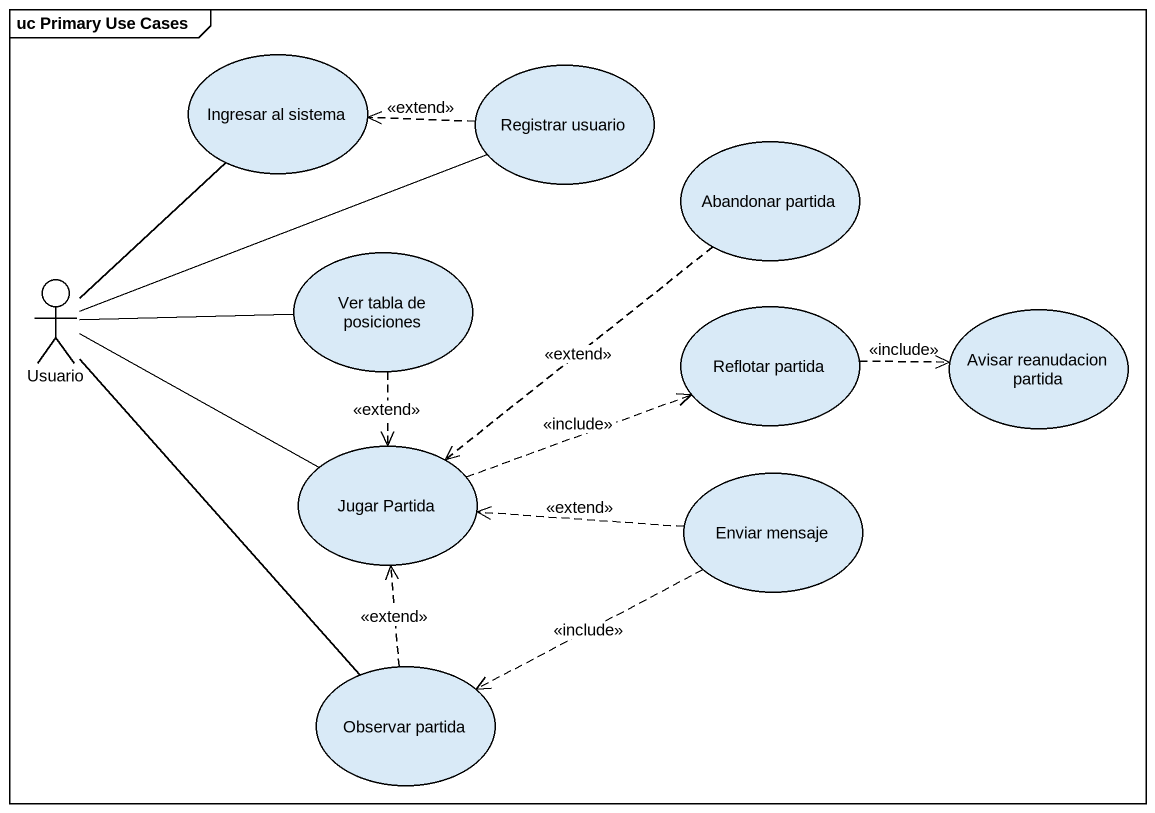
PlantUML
@startuml
mainframe uc Primary Use Cases
usecase "Ingresar al sistema" as Ingresar_al_sistema
usecase "Registrar usuario" as Registrar_usuario
usecase "Abandonar partida" as Abandonar_partida
usecase "Ver tabla de posiciones" as Ver_tabla_de_posiciones
actor Usuario
usecase "Reflotar partida" as Reflotar_partida
usecase "Avisar reanudacion partida" as Avisar_reanudacion_partida
usecase "Jugar Partida" as Jugar_Partida
usecase "Enviar mensaje" as Enviar_mensaje
usecase "Observar partida" as Observar_partida
Registrar_usuario .left.> Ingresar_al_sistema : <<extend>>
Abandonar_partida ..> Jugar_Partida : <<extend>>
Ver_tabla_de_posiciones ..> Jugar_Partida : <<extend>>
Usuario -up- Ingresar_al_sistema
Usuario -right- Registrar_usuario
Usuario -right- Ver_tabla_de_posiciones
Usuario -right- Jugar_Partida
Usuario -- Observar_partida
Reflotar_partida .right.> Avisar_reanudacion_partida : <<include>>
Jugar_Partida .right.> Reflotar_partida : <<include>>
Enviar_mensaje .left.> Jugar_Partida : <<extend>>
Enviar_mensaje .left.> Observar_partida : <<include>>
Observar_partida .up.> Jugar_Partida : <<extend>>
@enduml
